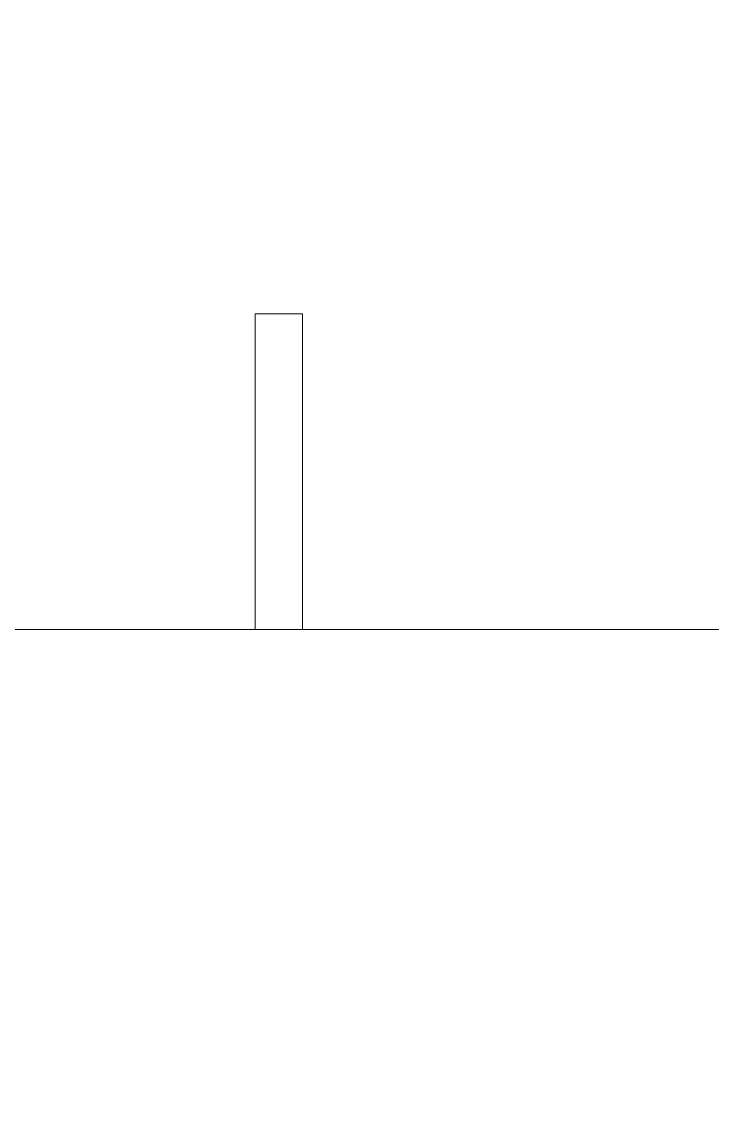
# Model space of a CAD drawing. Header units: millimetres. Extents: x 0 to 36000, y -150 to 30000.
# Drawn here: x 4372 to 8745, y 15000 to 21850 of the extents above; entities that cross this region are included whole.
import ezdxf

# ---------------------------------------------------------------- set-up
doc = ezdxf.new("R2010")
doc.units = ezdxf.units.MM
doc.layers.add('A-FLOR', color=192, linetype='Continuous', lineweight=9)
doc.layers.add('A-WALL', color=113, linetype='Continuous', lineweight=18)

msp = doc.modelspace()

# ---------------------------------------------------------------- meshes
at = {"layer": 'A-FLOR'}
mesh = msp.add_polyface(dxfattribs=at)
corners = [(36000, 30000, 3800), (36000, 0, 3800), (24000, 0, 3800), (24000, 18000, 3800), (0, 18000, 3800), (0, 30000, 3800)]
mesh.append_faces([[corners[k] for k in face] for face in [(1, 2, 3, 0)]], dxfattribs={"vtx2": -1})
mesh.append_faces([[corners[k] for k in face] for face in [(3, 4, 5, 0)]], dxfattribs={"vtx3": -1})
mesh = msp.add_polyface(dxfattribs=at)
corners = [(36000, 30000, 4000), (0, 30000, 4000), (0, 18000, 4000), (24000, 18000, 4000), (24000, 0, 4000), (36000, 0, 4000)]
mesh.append_faces([[corners[k] for k in face] for face in [(1, 2, 3, 0)]], dxfattribs={"vtx2": -1})
mesh.append_faces([[corners[k] for k in face] for face in [(3, 4, 5, 0)]], dxfattribs={"vtx3": -1})
mesh = msp.add_polyface(dxfattribs=at)
corners = [(36000, 30000, 7800), (36000, 0, 7800), (24000, 0, 7800), (24000, 18000, 7800), (0, 18000, 7800), (0, 30000, 7800)]
mesh.append_faces([[corners[k] for k in face] for face in [(1, 2, 3, 0)]], dxfattribs={"vtx2": -1})
mesh.append_faces([[corners[k] for k in face] for face in [(3, 4, 5, 0)]], dxfattribs={"vtx3": -1})
mesh = msp.add_polyface(dxfattribs=at)
corners = [(36000, 30000, 8000), (0, 30000, 8000), (0, 18000, 8000), (24000, 18000, 8000), (24000, 0, 8000), (36000, 0, 8000)]
mesh.append_faces([[corners[k] for k in face] for face in [(1, 2, 3, 0)]], dxfattribs={"vtx2": -1})
mesh.append_faces([[corners[k] for k in face] for face in [(3, 4, 5, 0)]], dxfattribs={"vtx3": -1})
mesh = msp.add_polyface(dxfattribs=at)
corners = [(36000, 30000, 11800), (36000, 0, 11800), (24000, 0, 11800), (24000, 18000, 11800), (0, 18000, 11800), (0, 30000, 11800)]
mesh.append_faces([[corners[k] for k in face] for face in [(1, 2, 3, 0)]], dxfattribs={"vtx2": -1})
mesh.append_faces([[corners[k] for k in face] for face in [(3, 4, 5, 0)]], dxfattribs={"vtx3": -1})
mesh = msp.add_polyface(dxfattribs=at)
corners = [(36000, 30000, 12000), (0, 30000, 12000), (0, 18000, 12000), (24000, 18000, 12000), (24000, 0, 12000), (36000, 0, 12000)]
mesh.append_faces([[corners[k] for k in face] for face in [(1, 2, 3, 0)]], dxfattribs={"vtx2": -1})
mesh.append_faces([[corners[k] for k in face] for face in [(3, 4, 5, 0)]], dxfattribs={"vtx3": -1})
mesh = msp.add_polyface(dxfattribs=at)
corners = [(36000, 30000, 15800), (36000, 0, 15800), (24000, 0, 15800), (24000, 18000, 15800), (0, 18000, 15800), (0, 30000, 15800)]
mesh.append_faces([[corners[k] for k in face] for face in [(1, 2, 3, 0)]], dxfattribs={"vtx2": -1})
mesh.append_faces([[corners[k] for k in face] for face in [(3, 4, 5, 0)]], dxfattribs={"vtx3": -1})
mesh = msp.add_polyface(dxfattribs=at)
corners = [(36000, 30000, 16000), (0, 30000, 16000), (0, 18000, 16000), (24000, 18000, 16000), (24000, 0, 16000), (36000, 0, 16000)]
mesh.append_faces([[corners[k] for k in face] for face in [(1, 2, 3, 0)]], dxfattribs={"vtx2": -1})
mesh.append_faces([[corners[k] for k in face] for face in [(3, 4, 5, 0)]], dxfattribs={"vtx3": -1})
mesh = msp.add_polyface(dxfattribs=at)
corners = [(36000, 30000, 19800), (36000, 0, 19800), (24000, 0, 19800), (24000, 18000, 19800), (0, 18000, 19800), (0, 30000, 19800)]
mesh.append_faces([[corners[k] for k in face] for face in [(1, 2, 3, 0)]], dxfattribs={"vtx2": -1})
mesh.append_faces([[corners[k] for k in face] for face in [(3, 4, 5, 0)]], dxfattribs={"vtx3": -1})
mesh = msp.add_polyface(dxfattribs=at)
corners = [(36000, 30000, 20000), (0, 30000, 20000), (0, 18000, 20000), (24000, 18000, 20000), (24000, 0, 20000), (36000, 0, 20000)]
mesh.append_faces([[corners[k] for k in face] for face in [(1, 2, 3, 0)]], dxfattribs={"vtx2": -1})
mesh.append_faces([[corners[k] for k in face] for face in [(3, 4, 5, 0)]], dxfattribs={"vtx3": -1})
mesh = msp.add_polyface(dxfattribs=at)
corners = [(36000, 30000, 23800), (36000, 0, 23800), (24000, 0, 23800), (24000, 18000, 23800), (0, 18000, 23800), (0, 30000, 23800)]
mesh.append_faces([[corners[k] for k in face] for face in [(1, 2, 3, 0)]], dxfattribs={"vtx2": -1})
mesh.append_faces([[corners[k] for k in face] for face in [(3, 4, 5, 0)]], dxfattribs={"vtx3": -1})
mesh = msp.add_polyface(dxfattribs=at)
corners = [(36000, 30000, 24000), (0, 30000, 24000), (0, 18000, 24000), (24000, 18000, 24000), (24000, 0, 24000), (36000, 0, 24000)]
mesh.append_faces([[corners[k] for k in face] for face in [(1, 2, 3, 0)]], dxfattribs={"vtx2": -1})
mesh.append_faces([[corners[k] for k in face] for face in [(3, 4, 5, 0)]], dxfattribs={"vtx3": -1})
mesh = msp.add_polyface(dxfattribs=at)
corners = [(36000, 30000, 27800), (36000, 0, 27800), (24000, 0, 27800), (24000, 18000, 27800), (0, 18000, 27800), (0, 30000, 27800)]
mesh.append_faces([[corners[k] for k in face] for face in [(1, 2, 3, 0)]], dxfattribs={"vtx2": -1})
mesh.append_faces([[corners[k] for k in face] for face in [(3, 4, 5, 0)]], dxfattribs={"vtx3": -1})
mesh = msp.add_polyface(dxfattribs=at)
corners = [(36000, 30000, 28000), (0, 30000, 28000), (0, 18000, 28000), (24000, 18000, 28000), (24000, 0, 28000), (36000, 0, 28000)]
mesh.append_faces([[corners[k] for k in face] for face in [(1, 2, 3, 0)]], dxfattribs={"vtx2": -1})
mesh.append_faces([[corners[k] for k in face] for face in [(3, 4, 5, 0)]], dxfattribs={"vtx3": -1})
mesh = msp.add_polyface(dxfattribs=at)
corners = [(36000, 30000, 31800), (36000, 0, 31800), (24000, 0, 31800), (24000, 18000, 31800), (0, 18000, 31800), (0, 30000, 31800)]
mesh.append_faces([[corners[k] for k in face] for face in [(1, 2, 3, 0)]], dxfattribs={"vtx2": -1})
mesh.append_faces([[corners[k] for k in face] for face in [(3, 4, 5, 0)]], dxfattribs={"vtx3": -1})
mesh = msp.add_polyface(dxfattribs=at)
corners = [(36000, 30000, 32000), (0, 30000, 32000), (0, 18000, 32000), (24000, 18000, 32000), (24000, 0, 32000), (36000, 0, 32000)]
mesh.append_faces([[corners[k] for k in face] for face in [(1, 2, 3, 0)]], dxfattribs={"vtx2": -1})
mesh.append_faces([[corners[k] for k in face] for face in [(3, 4, 5, 0)]], dxfattribs={"vtx3": -1})
mesh = msp.add_polyface(dxfattribs=at)
corners = [(36000, 30000, 35800), (36000, 0, 35800), (24000, 0, 35800), (24000, 18000, 35800), (0, 18000, 35800), (0, 30000, 35800)]
mesh.append_faces([[corners[k] for k in face] for face in [(1, 2, 3, 0)]], dxfattribs={"vtx2": -1})
mesh.append_faces([[corners[k] for k in face] for face in [(3, 4, 5, 0)]], dxfattribs={"vtx3": -1})
mesh = msp.add_polyface(dxfattribs=at)
corners = [(36000, 30000, 36000), (0, 30000, 36000), (0, 18000, 36000), (24000, 18000, 36000), (24000, 0, 36000), (36000, 0, 36000)]
mesh.append_faces([[corners[k] for k in face] for face in [(1, 2, 3, 0)]], dxfattribs={"vtx2": -1})
mesh.append_faces([[corners[k] for k in face] for face in [(3, 4, 5, 0)]], dxfattribs={"vtx3": -1})
mesh = msp.add_polyface(dxfattribs=at)
corners = [(36000, 30000, 39800), (36000, 0, 39800), (24000, 0, 39800), (24000, 18000, 39800), (0, 18000, 39800), (0, 30000, 39800)]
mesh.append_faces([[corners[k] for k in face] for face in [(1, 2, 3, 0)]], dxfattribs={"vtx2": -1})
mesh.append_faces([[corners[k] for k in face] for face in [(3, 4, 5, 0)]], dxfattribs={"vtx3": -1})
mesh = msp.add_polyface(dxfattribs=at)
corners = [(36000, 30000, 40000), (0, 30000, 40000), (0, 18000, 40000), (24000, 18000, 40000), (24000, 0, 40000), (36000, 0, 40000)]
mesh.append_faces([[corners[k] for k in face] for face in [(1, 2, 3, 0)]], dxfattribs={"vtx2": -1})
mesh.append_faces([[corners[k] for k in face] for face in [(3, 4, 5, 0)]], dxfattribs={"vtx3": -1})
mesh = msp.add_polyface(dxfattribs=at)
corners = [(0, 18000, 3800), (24000, 18000, 3800), (24000, 18000, 4000), (0, 18000, 4000)]
mesh.append_faces([[corners[k] for k in face] for face in [(0, 1, 2, 3)]])
mesh = msp.add_polyface(dxfattribs=at)
corners = [(0, 18000, 7800), (24000, 18000, 7800), (24000, 18000, 8000), (0, 18000, 8000)]
mesh.append_faces([[corners[k] for k in face] for face in [(0, 1, 2, 3)]])
mesh = msp.add_polyface(dxfattribs=at)
corners = [(0, 18000, 11800), (24000, 18000, 11800), (24000, 18000, 12000), (0, 18000, 12000)]
mesh.append_faces([[corners[k] for k in face] for face in [(0, 1, 2, 3)]])
mesh = msp.add_polyface(dxfattribs=at)
corners = [(0, 18000, 15800), (24000, 18000, 15800), (24000, 18000, 16000), (0, 18000, 16000)]
mesh.append_faces([[corners[k] for k in face] for face in [(0, 1, 2, 3)]])
mesh = msp.add_polyface(dxfattribs=at)
corners = [(0, 18000, 19800), (24000, 18000, 19800), (24000, 18000, 20000), (0, 18000, 20000)]
mesh.append_faces([[corners[k] for k in face] for face in [(0, 1, 2, 3)]])
mesh = msp.add_polyface(dxfattribs=at)
corners = [(0, 18000, 23800), (24000, 18000, 23800), (24000, 18000, 24000), (0, 18000, 24000)]
mesh.append_faces([[corners[k] for k in face] for face in [(0, 1, 2, 3)]])
mesh = msp.add_polyface(dxfattribs=at)
corners = [(0, 18000, 27800), (24000, 18000, 27800), (24000, 18000, 28000), (0, 18000, 28000)]
mesh.append_faces([[corners[k] for k in face] for face in [(0, 1, 2, 3)]])
mesh = msp.add_polyface(dxfattribs=at)
corners = [(0, 18000, 31800), (24000, 18000, 31800), (24000, 18000, 32000), (0, 18000, 32000)]
mesh.append_faces([[corners[k] for k in face] for face in [(0, 1, 2, 3)]])
mesh = msp.add_polyface(dxfattribs=at)
corners = [(0, 18000, 35800), (24000, 18000, 35800), (24000, 18000, 36000), (0, 18000, 36000)]
mesh.append_faces([[corners[k] for k in face] for face in [(0, 1, 2, 3)]])
mesh = msp.add_polyface(dxfattribs=at)
corners = [(0, 18000, 39800), (24000, 18000, 39800), (24000, 18000, 40000), (0, 18000, 40000)]
mesh.append_faces([[corners[k] for k in face] for face in [(0, 1, 2, 3)]])
at = {"layer": 'A-WALL'}
mesh = msp.add_polyface(dxfattribs=at)
corners = [(5850, 20000), (5850, 18000), (5850, 18000, 3800), (5850, 20000, 3800)]
mesh.append_faces([[corners[k] for k in face] for face in [(3, 0, 1, 2)]])
mesh = msp.add_polyface(dxfattribs=at)
corners = [(5850, 18000), (5850, 20000), (6150, 20000), (6150, 18000)]
mesh.append_faces([[corners[k] for k in face] for face in [(0, 1, 2, 3)]])
mesh = msp.add_polyface(dxfattribs=at)
corners = [(5850, 20000), (5850, 20000, 3800), (6150, 20000, 3800), (6150, 20000)]
mesh.append_faces([[corners[k] for k in face] for face in [(0, 1, 2, 3)]])
mesh = msp.add_polyface(dxfattribs=at)
corners = [(5850, 20000, 3800), (5850, 18000, 3800), (6150, 18000, 3800), (6150, 20000, 3800)]
mesh.append_faces([[corners[k] for k in face] for face in [(2, 3, 0, 1)]])
mesh = msp.add_polyface(dxfattribs=at)
corners = [(5850, 20000, 4000), (5850, 18000, 4000), (5850, 18000, 7800), (5850, 20000, 7800)]
mesh.append_faces([[corners[k] for k in face] for face in [(3, 0, 1, 2)]])
mesh = msp.add_polyface(dxfattribs=at)
corners = [(5850, 18000, 4000), (5850, 20000, 4000), (6150, 20000, 4000), (6150, 18000, 4000)]
mesh.append_faces([[corners[k] for k in face] for face in [(0, 1, 2, 3)]])
mesh = msp.add_polyface(dxfattribs=at)
corners = [(5850, 20000, 4000), (5850, 20000, 7800), (6150, 20000, 7800), (6150, 20000, 4000)]
mesh.append_faces([[corners[k] for k in face] for face in [(0, 1, 2, 3)]])
mesh = msp.add_polyface(dxfattribs=at)
corners = [(5850, 20000, 7800), (5850, 18000, 7800), (6150, 18000, 7800), (6150, 20000, 7800)]
mesh.append_faces([[corners[k] for k in face] for face in [(2, 3, 0, 1)]])
mesh = msp.add_polyface(dxfattribs=at)
corners = [(5850, 20000, 8000), (5850, 18000, 8000), (5850, 18000, 11800), (5850, 20000, 11800)]
mesh.append_faces([[corners[k] for k in face] for face in [(3, 0, 1, 2)]])
mesh = msp.add_polyface(dxfattribs=at)
corners = [(5850, 18000, 8000), (5850, 20000, 8000), (6150, 20000, 8000), (6150, 18000, 8000)]
mesh.append_faces([[corners[k] for k in face] for face in [(0, 1, 2, 3)]])
mesh = msp.add_polyface(dxfattribs=at)
corners = [(5850, 20000, 8000), (5850, 20000, 11800), (6150, 20000, 11800), (6150, 20000, 8000)]
mesh.append_faces([[corners[k] for k in face] for face in [(0, 1, 2, 3)]])
mesh = msp.add_polyface(dxfattribs=at)
corners = [(5850, 20000, 11800), (5850, 18000, 11800), (6150, 18000, 11800), (6150, 20000, 11800)]
mesh.append_faces([[corners[k] for k in face] for face in [(2, 3, 0, 1)]])
mesh = msp.add_polyface(dxfattribs=at)
corners = [(5850, 20000, 12000), (5850, 18000, 12000), (5850, 18000, 15800), (5850, 20000, 15800)]
mesh.append_faces([[corners[k] for k in face] for face in [(3, 0, 1, 2)]])
mesh = msp.add_polyface(dxfattribs=at)
corners = [(5850, 18000, 12000), (5850, 20000, 12000), (6150, 20000, 12000), (6150, 18000, 12000)]
mesh.append_faces([[corners[k] for k in face] for face in [(0, 1, 2, 3)]])
mesh = msp.add_polyface(dxfattribs=at)
corners = [(5850, 20000, 12000), (5850, 20000, 15800), (6150, 20000, 15800), (6150, 20000, 12000)]
mesh.append_faces([[corners[k] for k in face] for face in [(0, 1, 2, 3)]])
mesh = msp.add_polyface(dxfattribs=at)
corners = [(5850, 20000, 15800), (5850, 18000, 15800), (6150, 18000, 15800), (6150, 20000, 15800)]
mesh.append_faces([[corners[k] for k in face] for face in [(2, 3, 0, 1)]])
mesh = msp.add_polyface(dxfattribs=at)
corners = [(5850, 20000, 16000), (5850, 18000, 16000), (5850, 18000, 19800), (5850, 20000, 19800)]
mesh.append_faces([[corners[k] for k in face] for face in [(3, 0, 1, 2)]])
mesh = msp.add_polyface(dxfattribs=at)
corners = [(5850, 18000, 16000), (5850, 20000, 16000), (6150, 20000, 16000), (6150, 18000, 16000)]
mesh.append_faces([[corners[k] for k in face] for face in [(0, 1, 2, 3)]])
mesh = msp.add_polyface(dxfattribs=at)
corners = [(5850, 20000, 16000), (5850, 20000, 19800), (6150, 20000, 19800), (6150, 20000, 16000)]
mesh.append_faces([[corners[k] for k in face] for face in [(0, 1, 2, 3)]])
mesh = msp.add_polyface(dxfattribs=at)
corners = [(5850, 20000, 19800), (5850, 18000, 19800), (6150, 18000, 19800), (6150, 20000, 19800)]
mesh.append_faces([[corners[k] for k in face] for face in [(2, 3, 0, 1)]])
mesh = msp.add_polyface(dxfattribs=at)
corners = [(5850, 20000, 20000), (5850, 18000, 20000), (5850, 18000, 23800), (5850, 20000, 23800)]
mesh.append_faces([[corners[k] for k in face] for face in [(3, 0, 1, 2)]])
mesh = msp.add_polyface(dxfattribs=at)
corners = [(5850, 18000, 20000), (5850, 20000, 20000), (6150, 20000, 20000), (6150, 18000, 20000)]
mesh.append_faces([[corners[k] for k in face] for face in [(0, 1, 2, 3)]])
mesh = msp.add_polyface(dxfattribs=at)
corners = [(5850, 20000, 20000), (5850, 20000, 23800), (6150, 20000, 23800), (6150, 20000, 20000)]
mesh.append_faces([[corners[k] for k in face] for face in [(0, 1, 2, 3)]])
mesh = msp.add_polyface(dxfattribs=at)
corners = [(5850, 20000, 23800), (5850, 18000, 23800), (6150, 18000, 23800), (6150, 20000, 23800)]
mesh.append_faces([[corners[k] for k in face] for face in [(2, 3, 0, 1)]])
mesh = msp.add_polyface(dxfattribs=at)
corners = [(5850, 20000, 24000), (5850, 18000, 24000), (5850, 18000, 27800), (5850, 20000, 27800)]
mesh.append_faces([[corners[k] for k in face] for face in [(3, 0, 1, 2)]])
mesh = msp.add_polyface(dxfattribs=at)
corners = [(5850, 18000, 24000), (5850, 20000, 24000), (6150, 20000, 24000), (6150, 18000, 24000)]
mesh.append_faces([[corners[k] for k in face] for face in [(0, 1, 2, 3)]])
mesh = msp.add_polyface(dxfattribs=at)
corners = [(5850, 20000, 24000), (5850, 20000, 27800), (6150, 20000, 27800), (6150, 20000, 24000)]
mesh.append_faces([[corners[k] for k in face] for face in [(0, 1, 2, 3)]])
mesh = msp.add_polyface(dxfattribs=at)
corners = [(5850, 20000, 27800), (5850, 18000, 27800), (6150, 18000, 27800), (6150, 20000, 27800)]
mesh.append_faces([[corners[k] for k in face] for face in [(2, 3, 0, 1)]])
mesh = msp.add_polyface(dxfattribs=at)
corners = [(5850, 20000, 28000), (5850, 18000, 28000), (5850, 18000, 31800), (5850, 20000, 31800)]
mesh.append_faces([[corners[k] for k in face] for face in [(3, 0, 1, 2)]])
mesh = msp.add_polyface(dxfattribs=at)
corners = [(5850, 18000, 28000), (5850, 20000, 28000), (6150, 20000, 28000), (6150, 18000, 28000)]
mesh.append_faces([[corners[k] for k in face] for face in [(0, 1, 2, 3)]])
mesh = msp.add_polyface(dxfattribs=at)
corners = [(5850, 20000, 28000), (5850, 20000, 31800), (6150, 20000, 31800), (6150, 20000, 28000)]
mesh.append_faces([[corners[k] for k in face] for face in [(0, 1, 2, 3)]])
mesh = msp.add_polyface(dxfattribs=at)
corners = [(5850, 20000, 31800), (5850, 18000, 31800), (6150, 18000, 31800), (6150, 20000, 31800)]
mesh.append_faces([[corners[k] for k in face] for face in [(2, 3, 0, 1)]])
mesh = msp.add_polyface(dxfattribs=at)
corners = [(5850, 20000, 32000), (5850, 18000, 32000), (5850, 18000, 35800), (5850, 20000, 35800)]
mesh.append_faces([[corners[k] for k in face] for face in [(3, 0, 1, 2)]])
mesh = msp.add_polyface(dxfattribs=at)
corners = [(5850, 18000, 32000), (5850, 20000, 32000), (6150, 20000, 32000), (6150, 18000, 32000)]
mesh.append_faces([[corners[k] for k in face] for face in [(0, 1, 2, 3)]])
mesh = msp.add_polyface(dxfattribs=at)
corners = [(5850, 20000, 32000), (5850, 20000, 35800), (6150, 20000, 35800), (6150, 20000, 32000)]
mesh.append_faces([[corners[k] for k in face] for face in [(0, 1, 2, 3)]])
mesh = msp.add_polyface(dxfattribs=at)
corners = [(5850, 20000, 35800), (5850, 18000, 35800), (6150, 18000, 35800), (6150, 20000, 35800)]
mesh.append_faces([[corners[k] for k in face] for face in [(2, 3, 0, 1)]])
mesh = msp.add_polyface(dxfattribs=at)
corners = [(5850, 20000, 36000), (5850, 18000, 36000), (5850, 18000, 39800), (5850, 20000, 39800)]
mesh.append_faces([[corners[k] for k in face] for face in [(3, 0, 1, 2)]])
mesh = msp.add_polyface(dxfattribs=at)
corners = [(5850, 18000, 36000), (5850, 20000, 36000), (6150, 20000, 36000), (6150, 18000, 36000)]
mesh.append_faces([[corners[k] for k in face] for face in [(0, 1, 2, 3)]])
mesh = msp.add_polyface(dxfattribs=at)
corners = [(5850, 20000, 36000), (5850, 20000, 39800), (6150, 20000, 39800), (6150, 20000, 36000)]
mesh.append_faces([[corners[k] for k in face] for face in [(0, 1, 2, 3)]])
mesh = msp.add_polyface(dxfattribs=at)
corners = [(5850, 20000, 39800), (5850, 18000, 39800), (6150, 18000, 39800), (6150, 20000, 39800)]
mesh.append_faces([[corners[k] for k in face] for face in [(2, 3, 0, 1)]])
mesh = msp.add_polyface(dxfattribs=at)
corners = [(6150, 20000), (6150, 20000, 3800), (6150, 18000, 3800), (6150, 18000)]
mesh.append_faces([[corners[k] for k in face] for face in [(2, 3, 0, 1)]])
mesh = msp.add_polyface(dxfattribs=at)
corners = [(6150, 20000, 4000), (6150, 20000, 7800), (6150, 18000, 7800), (6150, 18000, 4000)]
mesh.append_faces([[corners[k] for k in face] for face in [(2, 3, 0, 1)]])
mesh = msp.add_polyface(dxfattribs=at)
corners = [(6150, 20000, 8000), (6150, 20000, 11800), (6150, 18000, 11800), (6150, 18000, 8000)]
mesh.append_faces([[corners[k] for k in face] for face in [(2, 3, 0, 1)]])
mesh = msp.add_polyface(dxfattribs=at)
corners = [(6150, 20000, 12000), (6150, 20000, 15800), (6150, 18000, 15800), (6150, 18000, 12000)]
mesh.append_faces([[corners[k] for k in face] for face in [(2, 3, 0, 1)]])
mesh = msp.add_polyface(dxfattribs=at)
corners = [(6150, 20000, 16000), (6150, 20000, 19800), (6150, 18000, 19800), (6150, 18000, 16000)]
mesh.append_faces([[corners[k] for k in face] for face in [(2, 3, 0, 1)]])
mesh = msp.add_polyface(dxfattribs=at)
corners = [(6150, 20000, 20000), (6150, 20000, 23800), (6150, 18000, 23800), (6150, 18000, 20000)]
mesh.append_faces([[corners[k] for k in face] for face in [(2, 3, 0, 1)]])
mesh = msp.add_polyface(dxfattribs=at)
corners = [(6150, 20000, 24000), (6150, 20000, 27800), (6150, 18000, 27800), (6150, 18000, 24000)]
mesh.append_faces([[corners[k] for k in face] for face in [(2, 3, 0, 1)]])
mesh = msp.add_polyface(dxfattribs=at)
corners = [(6150, 20000, 28000), (6150, 20000, 31800), (6150, 18000, 31800), (6150, 18000, 28000)]
mesh.append_faces([[corners[k] for k in face] for face in [(2, 3, 0, 1)]])
mesh = msp.add_polyface(dxfattribs=at)
corners = [(6150, 20000, 32000), (6150, 20000, 35800), (6150, 18000, 35800), (6150, 18000, 32000)]
mesh.append_faces([[corners[k] for k in face] for face in [(2, 3, 0, 1)]])
mesh = msp.add_polyface(dxfattribs=at)
corners = [(6150, 20000, 36000), (6150, 20000, 39800), (6150, 18000, 39800), (6150, 18000, 36000)]
mesh.append_faces([[corners[k] for k in face] for face in [(2, 3, 0, 1)]])
mesh = msp.add_polyface(dxfattribs=at)
corners = [(5850, 18000, 3800), (5850, 18000), (6150, 18000), (6150, 18000, 3800)]
mesh.append_faces([[corners[k] for k in face] for face in [(0, 1, 2, 3)]])
mesh = msp.add_polyface(dxfattribs=at)
corners = [(5850, 18000, 7800), (5850, 18000, 4000), (6150, 18000, 4000), (6150, 18000, 7800)]
mesh.append_faces([[corners[k] for k in face] for face in [(0, 1, 2, 3)]])
mesh = msp.add_polyface(dxfattribs=at)
corners = [(5850, 18000, 11800), (5850, 18000, 8000), (6150, 18000, 8000), (6150, 18000, 11800)]
mesh.append_faces([[corners[k] for k in face] for face in [(0, 1, 2, 3)]])
mesh = msp.add_polyface(dxfattribs=at)
corners = [(5850, 18000, 15800), (5850, 18000, 12000), (6150, 18000, 12000), (6150, 18000, 15800)]
mesh.append_faces([[corners[k] for k in face] for face in [(0, 1, 2, 3)]])
mesh = msp.add_polyface(dxfattribs=at)
corners = [(5850, 18000, 19800), (5850, 18000, 16000), (6150, 18000, 16000), (6150, 18000, 19800)]
mesh.append_faces([[corners[k] for k in face] for face in [(0, 1, 2, 3)]])
mesh = msp.add_polyface(dxfattribs=at)
corners = [(5850, 18000, 23800), (5850, 18000, 20000), (6150, 18000, 20000), (6150, 18000, 23800)]
mesh.append_faces([[corners[k] for k in face] for face in [(0, 1, 2, 3)]])
mesh = msp.add_polyface(dxfattribs=at)
corners = [(5850, 18000, 27800), (5850, 18000, 24000), (6150, 18000, 24000), (6150, 18000, 27800)]
mesh.append_faces([[corners[k] for k in face] for face in [(0, 1, 2, 3)]])
mesh = msp.add_polyface(dxfattribs=at)
corners = [(5850, 18000, 31800), (5850, 18000, 28000), (6150, 18000, 28000), (6150, 18000, 31800)]
mesh.append_faces([[corners[k] for k in face] for face in [(0, 1, 2, 3)]])
mesh = msp.add_polyface(dxfattribs=at)
corners = [(5850, 18000, 35800), (5850, 18000, 32000), (6150, 18000, 32000), (6150, 18000, 35800)]
mesh.append_faces([[corners[k] for k in face] for face in [(0, 1, 2, 3)]])
mesh = msp.add_polyface(dxfattribs=at)
corners = [(5850, 18000, 39800), (5850, 18000, 36000), (6150, 18000, 36000), (6150, 18000, 39800)]
mesh.append_faces([[corners[k] for k in face] for face in [(0, 1, 2, 3)]])

doc.saveas('drawing.dxf')
